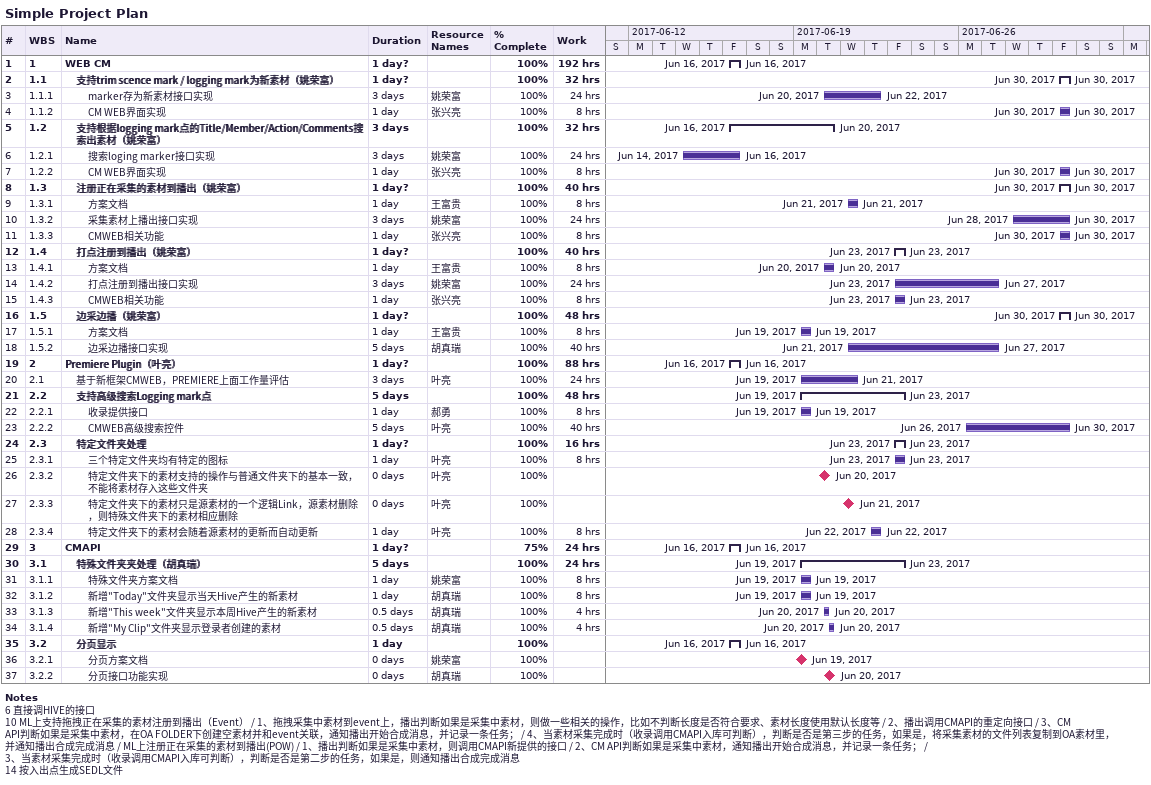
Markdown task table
Simple Project Plan

| ID | WBS | Task | Duration | Start | Finish | Resources | % complete | Work (h) |
|---|---|---|---|---|---|---|---|---|
| 1 | 1 | **WEB CM** | 1d? | 2017-06-16 | 2017-06-16 |  | 100 | 192 |
| 2 | 1.1 | **支持trim scence mark / logging mark为新素材（姚荣富）** | 1d? | 2017-06-30 | 2017-06-30 |  | 100 | 32 |
| 3 | 1.1.1 | marker存为新素材接口实现 | 3d | 2017-06-20 | 2017-06-22 | 姚荣富 | 100 | 24 |
| 4 | 1.1.2 | CM WEB界面实现 | 1d | 2017-06-30 | 2017-06-30 | 张兴亮 | 100 | 8 |
| 5 | 1.2 | **支持根据logging mark点的Title/Member/Action/Comments搜索出素材（姚荣富）** | 3d | 2017-06-16 | 2017-06-20 |  | 100 | 32 |
| 6 | 1.2.1 | 搜索loging marker接口实现 | 3d | 2017-06-14 | 2017-06-16 | 姚荣富 | 100 | 24 |
| 7 | 1.2.2 | CM WEB界面实现 | 1d | 2017-06-30 | 2017-06-30 | 张兴亮 | 100 | 8 |
| 8 | 1.3 | **注册正在采集的素材到播出（姚荣富）** | 1d? | 2017-06-30 | 2017-06-30 |  | 100 | 40 |
| 9 | 1.3.1 | 方案文档 | 1d | 2017-06-21 | 2017-06-21 | 王富贵 | 100 | 8 |
| 10 | 1.3.2 | 采集素材上播出接口实现 | 3d | 2017-06-28 | 2017-06-30 | 姚荣富 | 100 | 24 |
| 11 | 1.3.3 | CMWEB相关功能 | 1d | 2017-06-30 | 2017-06-30 | 张兴亮 | 100 | 8 |
| 12 | 1.4 | **打点注册到播出（姚荣富）** | 1d? | 2017-06-23 | 2017-06-23 |  | 100 | 40 |
| 13 | 1.4.1 | 方案文档 | 1d | 2017-06-20 | 2017-06-20 | 王富贵 | 100 | 8 |
| 14 | 1.4.2 | 打点注册到播出接口实现 | 3d | 2017-06-23 | 2017-06-27 | 姚荣富 | 100 | 24 |
| 15 | 1.4.3 | CMWEB相关功能 | 1d | 2017-06-23 | 2017-06-23 | 张兴亮 | 100 | 8 |
| 16 | 1.5 | **边采边播（姚荣富）** | 1d? | 2017-06-30 | 2017-06-30 |  | 100 | 48 |
| 17 | 1.5.1 | 方案文档 | 1d | 2017-06-19 | 2017-06-19 | 王富贵 | 100 | 8 |
| 18 | 1.5.2 | 边采边播接口实现 | 5d | 2017-06-21 | 2017-06-27 | 胡真瑞 | 100 | 40 |
| 19 | 2 | **Premiere Plugin（叶亮）** | 1d? | 2017-06-16 | 2017-06-16 |  | 100 | 88 |
| 20 | 2.1 | 基于新框架CMWEB，PREMIERE上面工作量评估 | 3d | 2017-06-19 | 2017-06-21 | 叶亮 | 100 | 24 |
| 21 | 2.2 | **支持高级搜索Logging mark点** | 5d | 2017-06-19 | 2017-06-23 |  | 100 | 48 |
| 22 | 2.2.1 | 收录提供接口 | 1d | 2017-06-19 | 2017-06-19 | 郝勇 | 100 | 8 |
| 23 | 2.2.2 | CMWEB高级搜索控件 | 5d | 2017-06-26 | 2017-06-30 | 叶亮 | 100 | 40 |
| 24 | 2.3 | **特定文件夹处理** | 1d? | 2017-06-23 | 2017-06-23 |  | 100 | 16 |
| 25 | 2.3.1 | 三个特定文件夹均有特定的图标 | 1d | 2017-06-23 | 2017-06-23 | 叶亮 | 100 | 8 |
| 26 | 2.3.2 | 特定文件夹下的素材支持的操作与普通文件夹下的基本一致，不能将素材存入这些文件夹 | 0d | 2017-06-20 | 2017-06-20 | 叶亮 | 100 |  |
| 27 | 2.3.3 | 特定文件夹下的素材只是源素材的一个逻辑Link，源素材删除，则特殊文件夹下的素材相应删除 | 0d | 2017-06-21 | 2017-06-21 | 叶亮 | 100 |  |
| 28 | 2.3.4 | 特定文件夹下的素材会随着源素材的更新而自动更新 | 1d | 2017-06-22 | 2017-06-22 | 叶亮 | 100 | 8 |
| 29 | 3 | **CMAPI** | 1d? | 2017-06-16 | 2017-06-16 |  | 75 | 24 |
| 30 | 3.1 | **特殊文件夹夹处理（胡真瑞）** | 5d | 2017-06-19 | 2017-06-23 |  | 100 | 24 |
| 31 | 3.1.1 | 特殊文件夹方案文档 | 1d | 2017-06-19 | 2017-06-19 | 姚荣富 | 100 | 8 |
| 32 | 3.1.2 | 新增"Today"文件夹显示当天Hive产生的新素材 | 1d | 2017-06-19 | 2017-06-19 | 胡真瑞 | 100 | 8 |
| 33 | 3.1.3 | 新增"This week"文件夹显示本周Hive产生的新素材 | 0.5d | 2017-06-20 | 2017-06-20 | 胡真瑞 | 100 | 4 |
| 34 | 3.1.4 | 新增"My Clip"文件夹显示登录者创建的素材 | 0.5d | 2017-06-20 | 2017-06-20 | 胡真瑞 | 100 | 4 |
| 35 | 3.2 | **分页显示** | 1d | 2017-06-16 | 2017-06-16 |  | 100 |  |
| 36 | 3.2.1 | 分页方案文档 | 0d | 2017-06-19 | 2017-06-19 | 姚荣富 | 100 |  |
| 37 | 3.2.2 | 分页接口功能实现 | 0d | 2017-06-20 | 2017-06-20 | 胡真瑞 | 100 |  |

Notes
- 6: 直接调HIVE的接口
- 10: ML上支持拖拽正在采集的素材注册到播出（Event） / 1、拖拽采集中素材到event上，播出判断如果是采集中素材，则做一些相关的操作，比如不判断长度是否符合要求、素材长度使用默认长度等 / 2、播出调用CMAPI的重定向接口 / 3、CM API判断如果是采集中素材，在OA FOLDER下创建空素材并和event关联，通知播出开始合成消息，并记录一条任务； / 4、当素材采集完成时（收录调用CMAPI入库可判断），判断是否是第三步的任务，如果是，将采集素材的文件列表复制到OA素材里，并通知播出合成完成消息 / ML上注册正在采集的素材到播出(POW) / 1、播出判断如果是采集中素材，则调用CMAPI新提供的接口 / 2、CM API判断如果是采集中素材，通知播出开始合成消息，并记录一条任务； / 3、当素材采集完成时（收录调用CMAPI入库可判断），判断是否是第二步的任务，如果是，则通知播出合成完成消息
- 14: 按入出点生成SEDL文件
